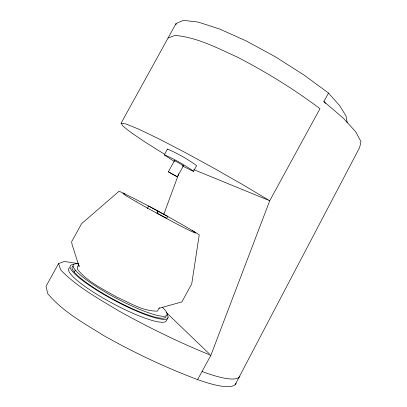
<?xml version="1.0" encoding="UTF-8"?>
<svg xmlns="http://www.w3.org/2000/svg" width="407" height="407" viewBox="0 0 407 407"><rect width="100%" height="100%" fill="white"/><g stroke="black" fill="none" stroke-linecap="round" stroke-linejoin="round"><path stroke-width="0.61" d="M175.997 24.796L176.017 23.57L183.353 20.35L198.133 22.059L219.683 29.039L246.271 40.959L275.28 56.756L303.647 74.756L328.495 93.045L339.825 105.851L346.016 116L347.186 122.655M174.486 160.556L168.34 171.825L177.34 176.852L183.481 165.634L174.486 160.556L174.786 160.882M177.34 176.852L168.33 171.769M157.229 213.889L158.14 211.106L148.484 205.901L147.522 208.669M163.833 214.25L178.754 173.748M78.5 263.655L64.326 261.462L58.537 263.609L46.027 286.314L47.695 293.549C62.815 311.757 84.01 323.204 103.754 335.607C133.923 352.554 165.227 367.445 197.634 379.594L210.862 355.316L269.729 200.743L319.963 108.679C293.981 89.143 266.249 72.075 237.388 57.143C217.389 48.051 197.298 37.373 175.056 35.404L168.04 38.039M235.18 384.625L359.635 147.538L360.973 141.595L355.632 131.67L343.172 118.055L323.86 101.541L328.495 93.045M159.371 307.692L157.433 311.121C142.755 311.355 129.543 302.645 116.488 296.927C102.829 289.006 87.658 281.934 77.554 269.414L77.376 266.982L78.668 264.636M168.035 317.638L166.509 320.426A55.357 9.916 28.1 0 1 110.526 302.269A55.357 9.916 28.1 0 1 69.79 267.75M174.374 161.431L164.321 154.986L167.363 149.059C177.681 153.358 187.591 159.076 196.622 165.664L193.437 171.418L182.809 166.198M164.499 154.228L145.187 142.109L131.71 133.008L123.25 126.44L121.077 123.214L176.017 23.57M74.247 272.018L75.32 270.07M158.979 308.292L181.863 301.938L191.738 283.872L199.242 234.829L192.028 230.189M121.077 123.214L126.206 124.028L139.067 129.309L159.203 139.011L185.068 152.447L214.148 168.34L243.366 185.017L269.729 200.743L193.737 169.602M164.265 154.696C174.522 159.168 184.396 164.82 193.564 171.24M183.46 165.7L182.534 165.318M210.862 355.316C178.856 342.323 147.797 327.126 117.648 310.276C97.853 298.117 76.908 286.899 60.714 269.912L58.537 263.609M125.071 193.808L119.042 191.265L81.604 223.657L71.657 241.707L72.09 244.561L79.136 266.544L79.029 265.354M166.061 312.327L209.493 353.998M323.86 101.541L325.559 103.393M167.363 149.059L167.404 149.379M236.162 383.236A90.283 19.098 29.1 0 1 197.634 379.594M239.927 376.348A90.262 17.883 29.1 0 1 202.045 371.499M162.312 307.209A53.114 9.046 28.1 0 1 119.556 299.949A53.114 9.046 28.1 0 1 78.495 263.853M166.102 316.585A53.119 9.234 28.1 0 1 112.541 298.855A53.119 9.234 28.1 0 1 73.265 266.015M167.033 314.341A55.352 9.626 28.1 0 1 114.53 300.452A55.352 9.626 28.1 0 1 73.769 264.54M167.842 216.422L166.646 218.289L156.904 212.953L158.14 211.106L167.842 216.422M136.376 201.801A41.422 1.196 28.6 0 0 195.212 232.997A41.422 1.196 28.6 0 0 146.291 204.869A41.422 1.196 28.6 0 0 136.376 201.801"/></g></svg>
